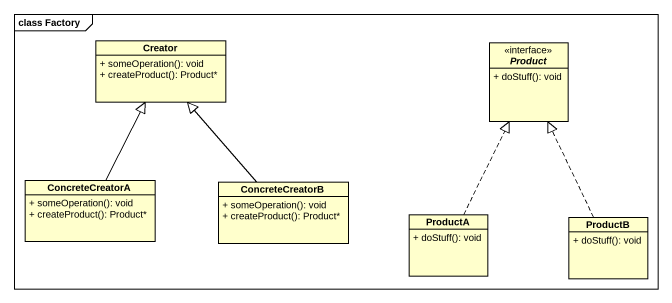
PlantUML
@startuml
mainframe class Factory
hide circle
hide empty members
skinparam classAttributeIconSize 0
class Creator {
  + someOperation(): void
  + createProduct(): Product*
}
interface Product {
  + doStuff(): void
}
class ConcreteCreatorA {
  + someOperation(): void
  + createProduct(): Product*
}
class ConcreteCreatorB {
  + someOperation(): void
  + createProduct(): Product*
}
class ProductA {
  + doStuff(): void
}
class ProductB {
  + doStuff(): void
}
ConcreteCreatorA -up-|> Creator
ConcreteCreatorB -up-|> Creator
ProductA .up.|> Product
ProductB .up.|> Product
@enduml
